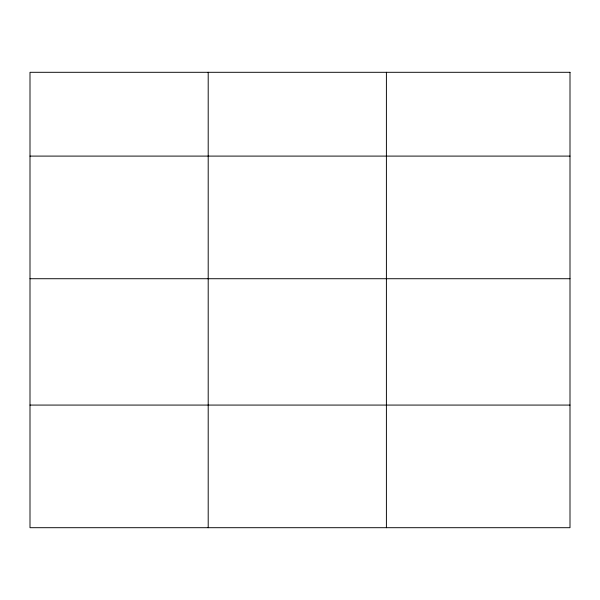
<?xml version="1.0" encoding="UTF-8"?>
<svg xmlns="http://www.w3.org/2000/svg" width="600" height="600" viewBox="0 0 600 600"><rect width="100%" height="100%" fill="white"/><g stroke="black" fill="none" stroke-linecap="round" stroke-linejoin="round"><path stroke-width="0.9" d="M30 156.097L570 156.097M30 278.722L570 278.722M30 405.075L570 405.075M386.4 72.3L386.4 527.7M208.2 72.3L208.2 527.7M570 72.3L30 72.3L30 527.7L570 527.7L570 72.3"/></g></svg>
